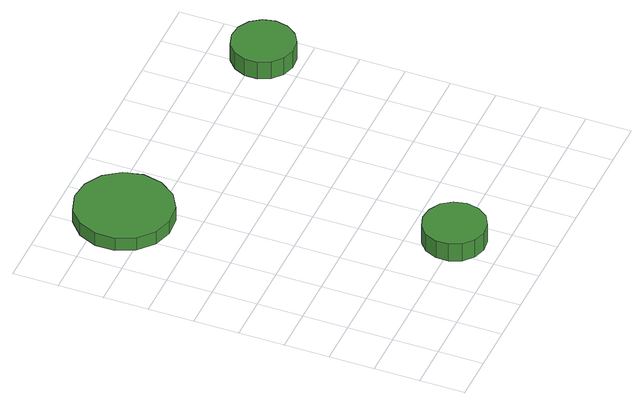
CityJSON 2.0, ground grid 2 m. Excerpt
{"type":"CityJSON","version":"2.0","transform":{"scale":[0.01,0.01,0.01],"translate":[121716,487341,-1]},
"CityObjects":{
"tree1":{"type":"SolitaryVegetationObject","attributes":{"function":"something"},"geometry":[{"type":"MultiSurface","lod":"1","boundaries":[[[0,1,2,3,4,5,6,7,8,9,10,11,12,13,14]],[[15,16,17,18,19,20,21,22,23,24,25,26,27,28,29]],[[0,29,28,1]],[[1,28,27,2]],[[2,27,26,3]],[[3,26,25,4]],[[4,25,24,5]],[[5,24,23,6]],[[6,23,22,7]],[[7,22,21,8]],[[8,21,20,9]],[[9,20,19,10]],[[10,19,18,11]],[[11,18,17,12]],[[12,17,16,13]],[[13,16,15,14]],[[14,15,29,0]]]}]},
"tree2":{"type":"SolitaryVegetationObject","attributes":{"function":"something"},"geometry":[{"type":"MultiSurface","lod":"1","boundaries":[[[30,31,32,33,34,35,36,37,38,39,40,41,42,43,44]],[[45,46,47,48,49,50,51,52,53,54,55,56,57,58,59]],[[30,59,58,31]],[[31,58,57,32]],[[32,57,56,33]],[[33,56,55,34]],[[34,55,54,35]],[[35,54,53,36]],[[36,53,52,37]],[[37,52,51,38]],[[38,51,50,39]],[[39,50,49,40]],[[40,49,48,41]],[[41,48,47,42]],[[42,47,46,43]],[[43,46,45,44]],[[44,45,59,30]]]}]},
"tree3":{"type":"SolitaryVegetationObject","attributes":{"function":"something"},"geometry":[{"type":"MultiSurface","lod":"1","boundaries":[[[60,61,62,63,64,65,66,67,68,69,70,71,72,73,74]],[[75,76,77,78,79,80,81,82,83,84,85,86,87,88,89]],[[60,89,88,61]],[[61,88,87,62]],[[62,87,86,63]],[[63,86,85,64]],[[64,85,84,65]],[[65,84,83,66]],[[66,83,82,67]],[[67,82,81,68]],[[68,81,80,69]],[[69,80,79,70]],[[70,79,78,71]],[[71,78,77,72]],[[72,77,76,73]],[[73,76,75,74]],[[74,75,89,60]]]}]}
},
"vertices":[
[822,209,150],[810,264,150],[777,310,150],[727,338,150],[671,344,150],[617,327,150],[575,289,150],[552,237,150],[552,180,150],[575,128,150],[617,90,150],[671,73,150],[727,79,150],[777,107,150],[810,153,150],[810,153,60],[777,107,60],[727,79,60],[671,73,60],[617,90,60],[575,128,60],[552,180,60],[552,237,60],[575,289,60],[617,327,60],[671,344,60],[727,338,60],[777,310,60],[810,264,60],[822,209,60],
[512,1513,130],[493,1599,130],[441,1671,130],[365,1715,130],[277,1724,130],[193,1697,130],[127,1638,130],[91,1557,130],[91,1469,130],[127,1388,130],[193,1329,130],[277,1302,130],[365,1311,130],[441,1355,130],[493,1427,130],[493,1427,65],[441,1355,65],[365,1311,65],[277,1302,65],[193,1329,65],[127,1388,65],[91,1469,65],[91,1557,65],[127,1638,65],[193,1697,65],[277,1724,65],[365,1715,65],[441,1671,65],[493,1599,65],[512,1513,65],
[1600,1372,151],[1588,1428,151],[1555,1474,151],[1505,1502,151],[1448,1508,151],[1394,1491,151],[1351,1452,151],[1328,1400,151],[1328,1343,151],[1351,1291,151],[1394,1253,151],[1448,1235,151],[1505,1241,151],[1555,1270,151],[1588,1316,151],[1588,1316,63],[1555,1270,63],[1505,1241,63],[1448,1235,63],[1394,1253,63],[1351,1291,63],[1328,1343,63],[1328,1400,63],[1351,1452,63],[1394,1491,63],[1448,1508,63],[1505,1502,63],[1555,1474,63],[1588,1428,63],[1600,1372,63]
]}
